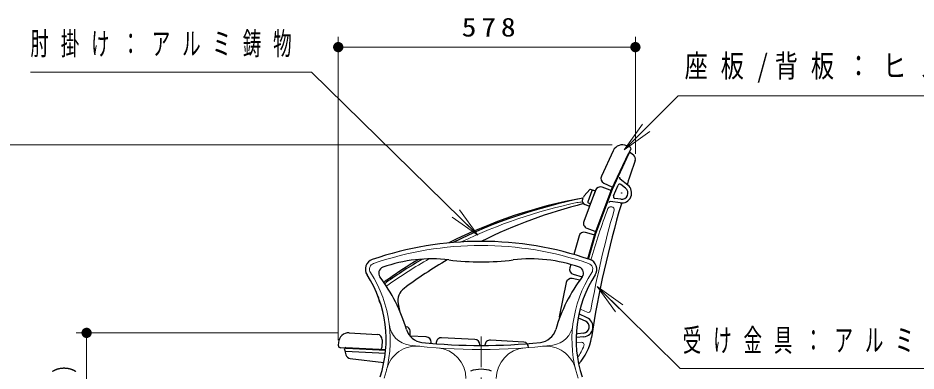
# Model space of a CAD drawing. Units: millimetres on the paper, scale 1:20. Extents: x -385 to 0, y 0 to 267.
# Drawn here: x -155.9 to -68.6, y 134.1 to 168.4 of the extents above; entities that cross this region are included whole.
import ezdxf

# ---------------------------------------------------------------- set-up
doc = ezdxf.new("R2010")
doc.units = ezdxf.units.MM
doc.linetypes.add('USER2', pattern=[6, 3, -1, 1, -1])
doc.layers.add('1_20', color=7, linetype='Continuous', lineweight=25)
doc.styles.add('ＭＳ ゴシック', font='')
doc.styles.get('ＭＳ ゴシック').set_extended_font_data('MS Gothic')

# ---------------------------------------------------------------- blocks, each defined once
blk = doc.blocks.new('filled_dot')
at = {"color": 0, "linetype": 'Continuous', "lineweight": -2, "const_width": 1.25}
blk.add_lwpolyline([(-0.625, 0, 1), (0.625, 0, 1)], format="xyb", close=True, dxfattribs=at)

msp = doc.modelspace()

# ---------------------------------------------------------------- linework, layer by layer
at = {"layer": '1_20', "lineweight": 13}
for p, q in [((-124.774, 137.072), (-124.774, 166.6)), ((-95.87, 155.216), (-95.87, 166.6)), ((-124.774, 165.6), (-95.87, 165.6)), ((-96.949, 155.61), (-95.182, 158.085)), ((-96.949, 155.61), (-94.828, 157.732)), ((-94.475, 157.378), (-96.949, 155.61)), ((-98.117, 156.097), (-160.254, 156.097)), ((-111.192, 147.286), (-113.333, 149.387)), ((-112.983, 149.744), (-111.192, 147.286)), ((-111.192, 147.286), (-113.683, 149.03)), ((-99.573, 142.282), (-97.443, 140.169)), ((-99.573, 142.282), (-97.091, 140.524)), ((-97.795, 139.814), (-99.573, 142.282)), ((-124.762, 137.782), (-150.254, 137.782)), ((-149.254, 116.44), (-149.254, 137.782))]:
    msp.add_line(p, q, dxfattribs=at)
at = {"layer": '1_20', "color": 40}
for p, q in [((-98.024, 155.518), (-99.182, 153.024)), ((-97.969, 152.075), (-96.306, 155.657)), ((-96.378, 155.856), (-96.696, 156.004)), ((-98.939, 152.36), (-98.168, 152.002)), ((-99.75, 151.667), (-100.889, 148.623)), ((-99.607, 147.77), (-98.223, 151.469)), ((-98.31, 151.662), (-99.107, 151.96)), ((-100.596, 147.98), (-99.8, 147.682)), ((-101.351, 147.227), (-101.873, 145.418)), ((-99.915, 147.333), (-100.732, 147.569)), ((-102.157, 144.436), (-102.253, 144.105)), ((-101.911, 143.485), (-101.038, 143.233)), ((-102.606, 142.677), (-103.266, 139.495)), ((-101.275, 142.912), (-102.015, 143.065)), ((-123.71, 137.781), (-120.963, 137.637)), ((-116.22, 137.388), (-117.796, 137.471)), ((-111.476, 137.14), (-114.722, 137.31)), ((-124.761, 136.835), (-124.774, 136.585)), ((-120.792, 136.126), (-124.537, 136.322)), ((-120.49, 137.111), (-120.53, 136.362)), ((-115.752, 136.771), (-115.747, 136.863)), ((-115.247, 136.837), (-115.253, 136.728)), ((-111.006, 136.553), (-111.003, 136.614)), ((-110.504, 136.588), (-110.506, 136.554)), ((-106.733, 136.891), (-109.978, 137.061))]:
    msp.add_line(p, q, dxfattribs=at)
at = {"layer": '1_20', "color": 190}
for p, q in [((-98.155, 151.797), (-96.547, 155.259)), ((-98.108, 151.777), (-96.506, 155.226)), ((-96.318, 155.313), (-96.06, 155.108)), ((-97.993, 151.111), (-97.553, 152.163)), ((-96.612, 152.172), (-97.361, 152.751)), ((-96.833, 151.885), (-97.285, 152.234)), ((-99.77, 147.478), (-98.155, 151.797)), ((-99.722, 147.462), (-98.108, 151.777)), ((-97.339, 150.434), (-98.277, 150.561)), ((-97.29, 150.793), (-97.855, 150.87)), ((-100.49, 144.985), (-99.77, 147.478)), ((-100.444, 144.962), (-99.722, 147.462)), ((-100.569, 139.252), (-101.373, 139.619)), ((-100.719, 138.922), (-101.238, 139.159)), ((-100.88, 137.394), (-101.642, 137.321)), ((-100.915, 137.755), (-101.482, 137.701)), ((-124.029, 136.352), (-120.156, 136.149)), ((-124.013, 136.3), (-120.16, 136.098)), ((-124.18, 136.158), (-124.023, 135.647)), ((-124.081, 136.004), (-120.191, 135.801)), ((-123.605, 135.297), (-120.33, 134.901))]:
    msp.add_line(p, q, dxfattribs=at)
at = {"layer": '1_20', "color": 2}
for p, q in [((-100.303, 151.73), (-100.853, 151.13)), ((-100.095, 151.596), (-100.493, 150.533)), ((-99.796, 151.545), (-100.321, 150.141)), ((-99.827, 151.61), (-100.251, 151.744)), ((-101.009, 150.796), (-100.932, 151)), ((-100.388, 150.112), (-100.794, 150.289)), ((-100.251, 150.328), (-100.438, 150.405)), ((-118.169, 138.367), (-118.217, 138.369)), ((-117.79, 137.523), (-117.79, 137.967))]:
    msp.add_line(p, q, dxfattribs=at)
at = {"layer": '1_20', "color": 190, "lineweight": 13}
for p, q in [((-98.149, 150.039), (-98.269, 150.056)), ((-100.562, 139.799), (-101.154, 140.068)), ((-101.13, 136.868), (-101.639, 136.819))]:
    msp.add_line(p, q, dxfattribs=at)
at = {"layer": '1_20', "color": 190, "linetype": 'USER2', "lineweight": 13}
msp.add_line((-110.879, 116.44), (-110.879, 137.934), dxfattribs=at)
at = {"layer": '1_20', "color": 3}
msp.add_line((-107.254, 136.69), (-107.254, 136.673), dxfattribs=at)
at = {"layer": '1_20', "lineweight": 13}
for points in [[(-111.192, 147.286), (-127.388, 163.171), (-154.717, 163.171)], [(-96.949, 155.61), (-91.697, 160.863), (-52.079, 160.863)], [(-99.573, 142.282), (-91.53, 134.305), (-61.256, 134.305)]]:
    msp.add_lwpolyline(points, dxfattribs=at)
at = {"layer": '1_20', "color": 190}
msp.add_circle((-97.208, 151.4), 0.025, dxfattribs=at)
at = {"layer": '1_20', "color": 40}
for centre, radius, start, end in [((-97.117, 155.097), 1, 65.08941, 155.08941), ((-96.442, 155.72), 0.15, 335.08941, 65.08941), ((-98.729, 152.813), 0.5, 155.08941, 245.08941), ((-98.105, 152.138), 0.15, 245.08941, 335.08941), ((-99.282, 151.492), 0.5, 69.48941, 159.48941), ((-98.363, 151.522), 0.15, 339.48941, 69.48941), ((-100.421, 148.448), 0.5, 159.48941, 249.48941), ((-99.747, 147.822), 0.15, 249.48941, 339.48941), ((-100.871, 147.088), 0.5, 73.88941, 163.88941), ((-99.957, 147.189), 0.15, 343.88941, 73.88941), ((-101.772, 143.966), 0.5, 163.88941, 253.88941), ((-102.117, 142.575), 0.5, 78.28941, 168.28941), ((-102.776, 139.393), 0.5, 168.28941, 199.8015), ((-123.762, 136.782), 1, 87, 177), ((-120.99, 137.138), 0.5, 357, 87), ((-116.246, 136.889), 0.5, 357, 87), ((-114.748, 136.811), 0.5, 87, 177), ((-124.524, 136.572), 0.25, 177, 267), ((-120.779, 136.376), 0.25, 267, 357), ((-111.503, 136.64), 0.5, 357, 87), ((-110.005, 136.562), 0.5, 87, 177), ((-106.759, 136.392), 0.5, 357, 87)]:
    msp.add_arc(centre, radius, start, end, dxfattribs=at)
at = {"layer": '1_20', "color": 190}
for centre, radius, start, end in [((-96.411, 155.195), 0.15, 51.54842, 155.08941), ((-96.37, 155.163), 0.15, 51.54842, 155.08941), ((-96.37, 154.716), 0.5, 341.04053, 51.54842), ((-1.323, 122.064), 100, 161.04053, 162.41107), ((-97.269, 152.87), 0.15, 155.08941, 232.28941), ((-97.392, 152.095), 0.175, 52.28941, 157.28941), ((-97.208, 151.4), 0.975, 262.28941, 52.28941), ((-96.552, 152.252), 0.1, 162.41107, 232.28941), ((-97.208, 151.4), 0.613, 262.28941, 52.28941), ((-1.323, 122.064), 100, 163.56547, 171.21744), ((-98.298, 150.413), 0.15, 82.28941, 159.48941), ((-97.832, 151.043), 0.175, 157.28941, 262.28941), ((-97.141, 150.327), 0.1, 93.5709, 163.56547), ((-101.311, 139), 0.175, 65.48941, 170.48941), ((-100.973, 138.365), 0.613, 275.48941, 65.48941), ((-100.973, 138.365), 0.975, 275.48941, 65.48941), ((-101.499, 137.875), 0.175, 223.26255, 275.48941), ((-105.092, 138.096), 5, 317.71147, 351.21744), ((-124.036, 136.202), 0.15, 87, 197), ((-124.02, 136.15), 0.15, 87, 197), ((-124.077, 136.079), 0.075, 197, 267), ((-123.545, 135.793), 0.5, 197, 263.10851)]:
    msp.add_arc(centre, radius, start, end, dxfattribs=at)
at = {"layer": '1_20', "color": 2}
for centre, radius, start, end in [((-100.558, 150.86), 0.4, 137.51911, 159.48941), ((-100.266, 151.696), 0.05, 72.48941, 137.51911), ((-100.002, 151.561), 0.1, 72.48941, 159.48941), ((-99.842, 151.563), 0.05, 339.48941, 72.48941), ((-92.588, 104.144), 47.5, 100.16481, 116.80602), ((-91.287, 101.835), 50, 101.17183, 116.5159), ((-88.697, 101.874), 50, 104.13225, 116.3215), ((-100.634, 150.655), 0.4, 159.48941, 246.48941), ((-100.399, 150.498), 0.1, 159.48941, 247.48941), ((-100.368, 150.158), 0.05, 246.48941, 339.48941), ((-91.287, 101.835), 50.15, 120.75099, 125.21382), ((-91.287, 101.835), 50, 120.4036, 125.21382), ((-88.697, 101.874), 50, 120.62398, 126.41025), ((-119.253, 141.46), 1.65, 125.21382, 131.02632), ((-119.253, 141.46), 1.5, 125.21382, 131.6863), ((-117.484, 140.906), 1.5, 126.41025, 191.57122), ((-119.253, 141.46), 1.65, 184.91666, 208.16114), ((-107.484, 147.76), 15, 208.16114, 208.85137), ((-104.259, 143.614), 15, 191.57122, 194.14745), ((-118.19, 137.967), 0.4, 0, 87), ((-117.84, 137.523), 0.05, 310.17314, 0)]:
    msp.add_arc(centre, radius, start, end, dxfattribs=at)
at = {"layer": '1_20', "color": 2, "lineweight": 13}
for centre, radius, start, end in [((-91.287, 101.835), 49.7, 101.93009, 115.66147), ((-100.889, 147.281), 3.25, 92.19908, 101.93009), ((-91.287, 101.835), 49.7, 119.74963, 125.21382), ((-119.253, 141.46), 1.2, 125.21382, 133.71527)]:
    msp.add_arc(centre, radius, start, end, dxfattribs=at)
at = {"layer": '1_20', "color": 190, "lineweight": 13}
for centre, radius, start, end in [((-1.323, 122.064), 100.5, 164.0253, 169.73007), ((-42.76, 128.612), 59.7, 159.11283, 164.18717), ((-98.303, 149.808), 0.25, 82.28941, 159.11283), ((-98.182, 149.792), 0.25, 344.0253, 82.28941), ((-101.05, 140.296), 0.25, 218.54204, 245.48941), ((-100.459, 140.026), 0.25, 245.48941, 349.73007), ((-105.092, 138.096), 4.5, 322.75316, 339.67005), ((-101.106, 136.619), 0.25, 339.67005, 95.48941)]:
    msp.add_arc(centre, radius, start, end, dxfattribs=at)
at = {"layer": '1_20', "color": 4}
for centre, radius, start, end in [((-110.879, 114.19), 32.5, 70.99756, 109.00244), ((-121.136, 143.974), 1, 109.00244, 212.90244), ((-120.243, 143.598), 0.6, 109.75334, 217.08167), ((-115.714, 130.986), 14, 82.98879, 109.75334), ((-110.879, 170.301), 25.611, 262.98879, 277.01121), ((-106.044, 130.986), 14, 70.24666, 97.01121), ((-101.515, 143.598), 0.6, 322.91833, 70.24666), ((-100.622, 143.974), 1, 327.09756, 70.99756), ((-131.714, 137.129), 11.6, 341.7907, 32.90244), ((-90.043, 137.129), 11.6, 147.09756, 198.2093), ((-133.486, 133.589), 16, 16.3921, 37.08167), ((-88.272, 133.589), 16, 142.91833, 163.6079), ((-116.457, 138.598), 1.75, 196.3921, 263.941), ((-105.3, 138.598), 1.75, 276.059, 343.6079), ((-110.879, 191.153), 54.6, 263.941, 276.059), ((-110.879, 131.163), 3.077, 70.54484, 109.45516)]:
    msp.add_arc(centre, radius, start, end, dxfattribs=at)
at = {"layer": '1_20', "color": 4, "lineweight": 13}
for centre, radius, start, end in [((-110.879, 114.19), 32.1, 70.99756, 109.00244), ((-121.136, 143.974), 0.6, 109.00244, 212.90244), ((-100.622, 143.974), 0.6, 327.09756, 70.99756), ((-131.714, 137.129), 12, 341.7907, 32.90244), ((-90.043, 137.129), 12, 147.09756, 198.2093), ((-117.566, 138.828), 2.25, 186.84879, 262.71685), ((-104.192, 138.828), 2.25, 277.28315, 353.15121), ((-117.162, 133.494), 3, 83.78139, 165.97565), ((-110.879, 191.153), 55, 262.71685, 277.28315), ((-115.354, 133.326), 3, 0, 85.57494), ((-106.404, 133.326), 3, 94.42506, 180), ((-104.596, 133.494), 3, 14.02435, 96.21861)]:
    msp.add_arc(centre, radius, start, end, dxfattribs=at)

# ---------------------------------------------------------------- block references
at = {"layer": '1_20', "lineweight": 13, "xscale": 0.4, "yscale": 0.4}
msp.add_blockref('filled_dot', (-124.774, 165.6), dxfattribs=at)
for p, rotation in [((-95.87, 165.6), 180), ((-149.254, 137.782), 270)]:
    msp.add_blockref('filled_dot', p, dxfattribs=dict(at, rotation=rotation))

# ---------------------------------------------------------------- texts
at = {"layer": '1_20', "style": 'ＭＳ ゴシック'}
for s, insert, char_height, attachment_point in [('\\T1.33;\\W1.15;578', (-109.906, 166.6), 1.833, 8), ('\\T1.64;\\W0.6;肘掛け：アルミ鋳物', (-154.717, 165.821), 2.199, 4), ('\\T1.56;\\W0.75;座板/背板：ヒノキ\u300030ｔ', (-91.079, 163.513), 2.199, 4), ('\\T1.64;\\W0.6;受け金具：アルミ鋳物', (-91.256, 136.955), 2.199, 4)]:
    msp.add_mtext(s, dxfattribs=dict(at, insert=insert, char_height=char_height, attachment_point=attachment_point))
at = {"layer": '1_20', "insert": (-150.254, 127.531), "char_height": 1.833, "attachment_point": 8, "rotation": 90, "style": 'ＭＳ ゴシック'}
msp.add_mtext('\\T1.32;\\W0.7;427（座面高さ）', dxfattribs=at)

doc.saveas('drawing.dxf')
